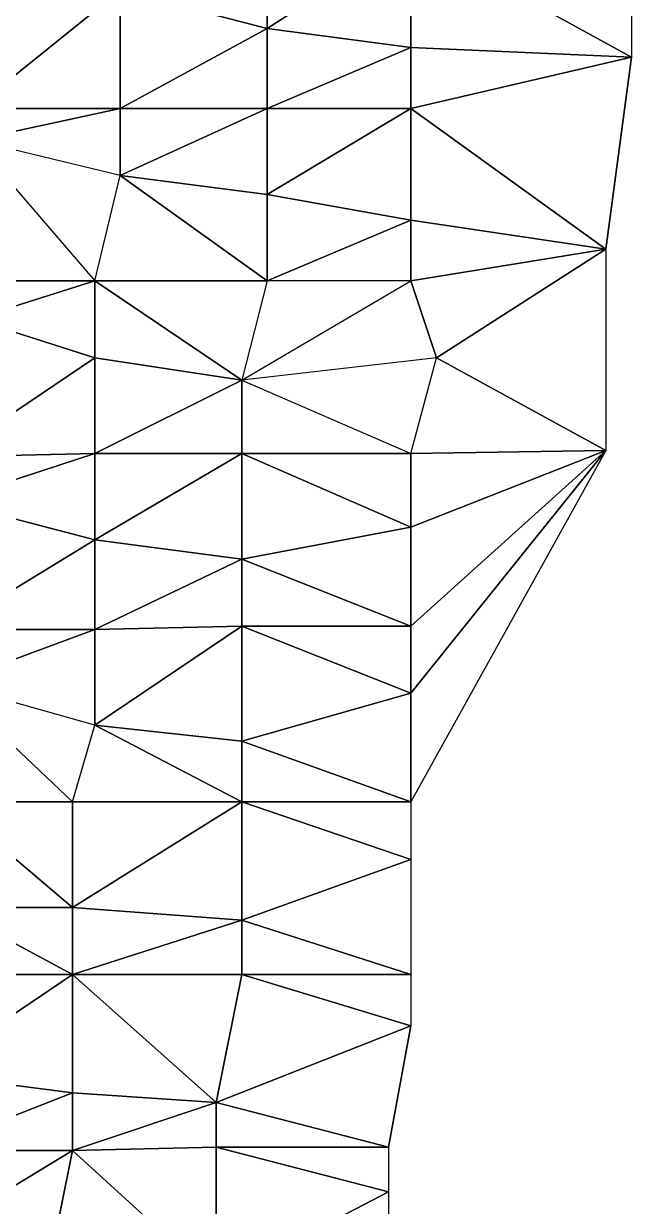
# Model space of a CAD drawing. Header units: metres. Extents: x 121.06818 to 121.07159, y 3.17836 to 3.18313.
# Drawn here: x 121.0713657 to 121.071556, y 3.1794855 to 3.1798555 of the extents above; entities that cross this region are included whole.
import ezdxf

# ---------------------------------------------------------------- set-up
doc = ezdxf.new("R2010")
doc.units = ezdxf.units.M

msp = doc.modelspace()

# ---------------------------------------------------------------- linework, layer by layer
at = {"layer": 'DELAUNEY5561', "color": 252}
msp.add_3dface([(121.071426, 3.179462, 0.01061), (121.071373, 3.179463, 0.0106), (121.071381, 3.179503, 0.0106)], dxfattribs=at)
at = {"layer": 'DELAUNEY5562', "color": 252}
msp.add_3dface([(121.07148, 3.17945, 0.01062), (121.071426, 3.179462, 0.01061), (121.07148, 3.17949, 0.01062)], dxfattribs=at)
at = {"layer": 'DELAUNEY5586', "color": 252}
msp.add_3dface([(121.071373, 3.179463, 0.0106), (121.071335, 3.179475, 0.01059), (121.071381, 3.179503, 0.0106)], dxfattribs=at)
at = {"layer": 'DELAUNEY5641', "color": 252}
msp.add_3dface([(121.07148, 3.17949, 0.01062), (121.071426, 3.179462, 0.01061), (121.071426, 3.179504, 0.01061)], dxfattribs=at)
at = {"layer": 'DELAUNEY5701', "color": 252}
msp.add_3dface([(121.071426, 3.179462, 0.01061), (121.071381, 3.179503, 0.0106), (121.071426, 3.179504, 0.01061)], dxfattribs=at)
at = {"layer": 'DELAUNEY5744', "color": 252}
msp.add_3dface([(121.071426, 3.179504, 0.01061), (121.071381, 3.179503, 0.0106), (121.071426, 3.179518, 0.01061)], dxfattribs=at)
at = {"layer": 'DELAUNEY5745', "color": 252}
msp.add_3dface([(121.07148, 3.17949, 0.01062), (121.071426, 3.179504, 0.01061), (121.07148, 3.179504, 0.01062)], dxfattribs=at)
at = {"layer": 'DELAUNEY5766', "color": 252}
msp.add_3dface([(121.071381, 3.179503, 0.0106), (121.071335, 3.179475, 0.01059), (121.071335, 3.179503, 0.01059)], dxfattribs=at)
at = {"layer": 'DELAUNEY5796', "color": 252}
msp.add_3dface([(121.071381, 3.179503, 0.0106), (121.071335, 3.179503, 0.01059), (121.071381, 3.179521, 0.0106)], dxfattribs=at)
at = {"layer": 'DELAUNEY5829', "color": 252}
msp.add_3dface([(121.07148, 3.179504, 0.01062), (121.071426, 3.179504, 0.01061), (121.071426, 3.179518, 0.01061)], dxfattribs=at)
at = {"layer": 'DELAUNEY5847', "color": 252}
msp.add_3dface([(121.07148, 3.179504, 0.01062), (121.071487, 3.179542, 0.01062), (121.071426, 3.179518, 0.01061)], dxfattribs=at)
at = {"layer": 'DELAUNEY5935', "color": 252}
msp.add_3dface([(121.071426, 3.179518, 0.01061), (121.071381, 3.179503, 0.0106), (121.071381, 3.179521, 0.0106)], dxfattribs=at)
at = {"layer": 'DELAUNEY5949', "color": 252}
msp.add_3dface([(121.071381, 3.179521, 0.0106), (121.071335, 3.179503, 0.01059), (121.071335, 3.179527, 0.01059)], dxfattribs=at)
at = {"layer": 'DELAUNEY5950', "color": 252}
msp.add_3dface([(121.07148, 3.179504, 0.01062), (121.071426, 3.179518, 0.01061), (121.071487, 3.179542, 0.01062)], dxfattribs=at)
at = {"layer": 'DELAUNEY5962', "color": 252}
msp.add_3dface([(121.071426, 3.179518, 0.01061), (121.071381, 3.179521, 0.0106), (121.071381, 3.179558, 0.0106)], dxfattribs=at)
at = {"layer": 'DELAUNEY5980', "color": 252}
msp.add_3dface([(121.071381, 3.179521, 0.0106), (121.071335, 3.179527, 0.01059), (121.071381, 3.179558, 0.0106)], dxfattribs=at)
at = {"layer": 'DELAUNEY6043', "color": 252}
msp.add_3dface([(121.071487, 3.179542, 0.01062), (121.071426, 3.179518, 0.01061), (121.071434, 3.179558, 0.01061)], dxfattribs=at)
at = {"layer": 'DELAUNEY6081', "color": 252}
msp.add_3dface([(121.071434, 3.179558, 0.01061), (121.071426, 3.179518, 0.01061), (121.071381, 3.179558, 0.0106)], dxfattribs=at)
at = {"layer": 'DELAUNEY6100', "color": 252}
msp.add_3dface([(121.071487, 3.179542, 0.01062), (121.071434, 3.179558, 0.01061), (121.071487, 3.179558, 0.01062)], dxfattribs=at)
at = {"layer": 'DELAUNEY6137', "color": 252}
msp.add_3dface([(121.071381, 3.179558, 0.0106), (121.071335, 3.179527, 0.01059), (121.071335, 3.179558, 0.01059)], dxfattribs=at)
at = {"layer": 'DELAUNEY6168', "color": 252}
msp.add_3dface([(121.071381, 3.179558, 0.0106), (121.071335, 3.179558, 0.01059), (121.071342, 3.179579, 0.01059)], dxfattribs=at)
at = {"layer": 'DELAUNEY6169', "color": 252}
msp.add_3dface([(121.071434, 3.179558, 0.01061), (121.071381, 3.179558, 0.0106), (121.071434, 3.179575, 0.01061)], dxfattribs=at)
at = {"layer": 'DELAUNEY6202', "color": 252}
msp.add_3dface([(121.071487, 3.179558, 0.01062), (121.071434, 3.179558, 0.01061), (121.071434, 3.179575, 0.01061)], dxfattribs=at)
at = {"layer": 'DELAUNEY6293', "color": 252}
msp.add_3dface([(121.071381, 3.179558, 0.0106), (121.071342, 3.179579, 0.01059), (121.071381, 3.179579, 0.0106)], dxfattribs=at)
at = {"layer": 'DELAUNEY6306', "color": 252}
msp.add_3dface([(121.071434, 3.179575, 0.01061), (121.071381, 3.179558, 0.0106), (121.071381, 3.179579, 0.0106)], dxfattribs=at)
at = {"layer": 'DELAUNEY6318', "color": 252}
msp.add_3dface([(121.071381, 3.179579, 0.0106), (121.071342, 3.179579, 0.01059), (121.071342, 3.179612, 0.01059)], dxfattribs=at)
at = {"layer": 'DELAUNEY6319', "color": 252}
msp.add_3dface([(121.071487, 3.179558, 0.01062), (121.071434, 3.179575, 0.01061), (121.071487, 3.179594, 0.01062)], dxfattribs=at)
at = {"layer": 'DELAUNEY6335', "color": 252}
msp.add_3dface([(121.071434, 3.179575, 0.01061), (121.071381, 3.179579, 0.0106), (121.071434, 3.179612, 0.01061)], dxfattribs=at)
at = {"layer": 'DELAUNEY6364', "color": 252}
msp.add_3dface([(121.071487, 3.179594, 0.01062), (121.071434, 3.179575, 0.01061), (121.071434, 3.179612, 0.01061)], dxfattribs=at)
at = {"layer": 'DELAUNEY6489', "color": 252}
msp.add_3dface([(121.071434, 3.179612, 0.01061), (121.071381, 3.179579, 0.0106), (121.071381, 3.179612, 0.0106)], dxfattribs=at)
at = {"layer": 'DELAUNEY6511', "color": 252}
msp.add_3dface([(121.071381, 3.179579, 0.0106), (121.071342, 3.179612, 0.01059), (121.071381, 3.179612, 0.0106)], dxfattribs=at)
at = {"layer": 'DELAUNEY6512', "color": 252}
msp.add_3dface([(121.071381, 3.179612, 0.0106), (121.071342, 3.179612, 0.01059), (121.071342, 3.179649, 0.01059)], dxfattribs=at)
at = {"layer": 'DELAUNEY6513', "color": 252}
msp.add_3dface([(121.071487, 3.179594, 0.01062), (121.071434, 3.179612, 0.01061), (121.071487, 3.179612, 0.01062)], dxfattribs=at)
at = {"layer": 'DELAUNEY6532', "color": 252}
msp.add_3dface([(121.071434, 3.179612, 0.01061), (121.071381, 3.179612, 0.0106), (121.071388, 3.179636, 0.0106)], dxfattribs=at)
at = {"layer": 'DELAUNEY6563', "color": 252}
msp.add_3dface([(121.071487, 3.179612, 0.01062), (121.071434, 3.179612, 0.01061), (121.071434, 3.179631, 0.01061)], dxfattribs=at)
at = {"layer": 'DELAUNEY6655', "color": 252}
msp.add_3dface([(121.071381, 3.179612, 0.0106), (121.071388, 3.179636, 0.0106), (121.071342, 3.179649, 0.01059)], dxfattribs=at)
at = {"layer": 'DELAUNEY6656', "color": 252}
msp.add_3dface([(121.071434, 3.179612, 0.01061), (121.071388, 3.179636, 0.0106), (121.071434, 3.179631, 0.01061)], dxfattribs=at)
at = {"layer": 'DELAUNEY6657', "color": 252}
msp.add_3dface([(121.071548, 3.179722, 0.01063), (121.071487, 3.179612, 0.01062), (121.071487, 3.179646, 0.01062)], dxfattribs=at)
at = {"layer": 'DELAUNEY6670', "color": 252}
msp.add_3dface([(121.071434, 3.179631, 0.01061), (121.071388, 3.179636, 0.0106), (121.071434, 3.179667, 0.01061)], dxfattribs=at)
at = {"layer": 'DELAUNEY6682', "color": 252}
msp.add_3dface([(121.071487, 3.179612, 0.01062), (121.071434, 3.179631, 0.01061), (121.071487, 3.179646, 0.01062)], dxfattribs=at)
at = {"layer": 'DELAUNEY6727', "color": 252}
msp.add_3dface([(121.071487, 3.179646, 0.01062), (121.071434, 3.179631, 0.01061), (121.071434, 3.179667, 0.01061)], dxfattribs=at)
at = {"layer": 'DELAUNEY6728', "color": 252}
msp.add_3dface([(121.071487, 3.179612, 0.01062), (121.071487, 3.179646, 0.01062), (121.071548, 3.179722, 0.01063)], dxfattribs=at)
at = {"layer": 'DELAUNEY6739', "color": 252}
msp.add_3dface([(121.071388, 3.179636, 0.0106), (121.071342, 3.179649, 0.01059), (121.071388, 3.179666, 0.0106)], dxfattribs=at)
at = {"layer": 'DELAUNEY6740', "color": 252}
msp.add_3dface([(121.071548, 3.179722, 0.01063), (121.071487, 3.179646, 0.01062), (121.071487, 3.179667, 0.01062)], dxfattribs=at)
at = {"layer": 'DELAUNEY6868', "color": 252}
msp.add_3dface([(121.071434, 3.179667, 0.01061), (121.071388, 3.179636, 0.0106), (121.071388, 3.179666, 0.0106)], dxfattribs=at)
at = {"layer": 'DELAUNEY6887', "color": 252}
msp.add_3dface([(121.071388, 3.179666, 0.0106), (121.071342, 3.179649, 0.01059), (121.071342, 3.179666, 0.01059)], dxfattribs=at)
at = {"layer": 'DELAUNEY6888', "color": 252}
msp.add_3dface([(121.071487, 3.179646, 0.01062), (121.071434, 3.179667, 0.01061), (121.071487, 3.179667, 0.01062)], dxfattribs=at)
at = {"layer": 'DELAUNEY6900', "color": 252}
msp.add_3dface([(121.071434, 3.179667, 0.01061), (121.071388, 3.179666, 0.0106), (121.071434, 3.179688, 0.01061)], dxfattribs=at)
at = {"layer": 'DELAUNEY6913', "color": 252}
msp.add_3dface([(121.071487, 3.179667, 0.01062), (121.071434, 3.179667, 0.01061), (121.071434, 3.179688, 0.01061)], dxfattribs=at)
at = {"layer": 'DELAUNEY6931', "color": 252}
msp.add_3dface([(121.071388, 3.179666, 0.0106), (121.071342, 3.179666, 0.01059), (121.071388, 3.179694, 0.0106)], dxfattribs=at)
at = {"layer": 'DELAUNEY6932', "color": 252}
msp.add_3dface([(121.071548, 3.179722, 0.01063), (121.071487, 3.179667, 0.01062), (121.071487, 3.179698, 0.01062)], dxfattribs=at)
at = {"layer": 'DELAUNEY7054', "color": 252}
msp.add_3dface([(121.071434, 3.179688, 0.01061), (121.071388, 3.179666, 0.0106), (121.071388, 3.179694, 0.0106)], dxfattribs=at)
at = {"layer": 'DELAUNEY7066', "color": 252}
msp.add_3dface([(121.071388, 3.179694, 0.0106), (121.071342, 3.179666, 0.01059), (121.071342, 3.179706, 0.01059)], dxfattribs=at)
at = {"layer": 'DELAUNEY7067', "color": 252}
msp.add_3dface([(121.071487, 3.179667, 0.01062), (121.071434, 3.179688, 0.01061), (121.071487, 3.179698, 0.01062)], dxfattribs=at)
at = {"layer": 'DELAUNEY7089', "color": 252}
msp.add_3dface([(121.071434, 3.179688, 0.01061), (121.071388, 3.179694, 0.0106), (121.071434, 3.179721, 0.01061)], dxfattribs=at)
at = {"layer": 'DELAUNEY7090', "color": 252}
msp.add_3dface([(121.071487, 3.179698, 0.01062), (121.071434, 3.179688, 0.01061), (121.071434, 3.179721, 0.01061)], dxfattribs=at)
at = {"layer": 'DELAUNEY7106', "color": 252}
msp.add_3dface([(121.071548, 3.179722, 0.01063), (121.071487, 3.179698, 0.01062), (121.071487, 3.179721, 0.01062)], dxfattribs=at)
at = {"layer": 'DELAUNEY7116', "color": 252}
msp.add_3dface([(121.071388, 3.179694, 0.0106), (121.071342, 3.179706, 0.01059), (121.071388, 3.179721, 0.0106)], dxfattribs=at)
at = {"layer": 'DELAUNEY7241', "color": 252}
msp.add_3dface([(121.071434, 3.179721, 0.01061), (121.071388, 3.179694, 0.0106), (121.071388, 3.179721, 0.0106)], dxfattribs=at)
at = {"layer": 'DELAUNEY7254', "color": 252}
msp.add_3dface([(121.071388, 3.179721, 0.0106), (121.071342, 3.179706, 0.01059), (121.071342, 3.17972, 0.01059)], dxfattribs=at)
at = {"layer": 'DELAUNEY7255', "color": 252}
msp.add_3dface([(121.071487, 3.179698, 0.01062), (121.071434, 3.179721, 0.01061), (121.071487, 3.179721, 0.01062)], dxfattribs=at)
at = {"layer": 'DELAUNEY7262', "color": 252}
msp.add_3dface([(121.071434, 3.179721, 0.01061), (121.071388, 3.179721, 0.0106), (121.071434, 3.179744, 0.01061)], dxfattribs=at)
at = {"layer": 'DELAUNEY7263', "color": 252}
msp.add_3dface([(121.071487, 3.179721, 0.01062), (121.071434, 3.179721, 0.01061), (121.071434, 3.179744, 0.01061)], dxfattribs=at)
at = {"layer": 'DELAUNEY7285', "color": 252}
msp.add_3dface([(121.071548, 3.179722, 0.01063), (121.071487, 3.179721, 0.01062), (121.071495, 3.179751, 0.01062)], dxfattribs=at)
at = {"layer": 'DELAUNEY7323', "color": 252}
msp.add_3dface([(121.071388, 3.179721, 0.0106), (121.071342, 3.17972, 0.01059), (121.071388, 3.179751, 0.0106)], dxfattribs=at)
at = {"layer": 'DELAUNEY7412', "color": 252}
msp.add_3dface([(121.071487, 3.179721, 0.01062), (121.071495, 3.179751, 0.01062), (121.071434, 3.179744, 0.01061)], dxfattribs=at)
at = {"layer": 'DELAUNEY7413', "color": 252}
msp.add_3dface([(121.071548, 3.179722, 0.01063), (121.071495, 3.179751, 0.01062), (121.071548, 3.179785, 0.01063)], dxfattribs=at)
at = {"layer": 'DELAUNEY7425', "color": 252}
msp.add_3dface([(121.071434, 3.179744, 0.01061), (121.071388, 3.179721, 0.0106), (121.071388, 3.179751, 0.0106)], dxfattribs=at)
at = {"layer": 'DELAUNEY7440', "color": 252}
msp.add_3dface([(121.071388, 3.179751, 0.0106), (121.071342, 3.17972, 0.01059), (121.07135, 3.179763, 0.01059)], dxfattribs=at)
at = {"layer": 'DELAUNEY7458', "color": 252}
msp.add_3dface([(121.071434, 3.179744, 0.01061), (121.071388, 3.179751, 0.0106), (121.071388, 3.179775, 0.0106)], dxfattribs=at)
at = {"layer": 'DELAUNEY7471', "color": 252}
msp.add_3dface([(121.071388, 3.179751, 0.0106), (121.07135, 3.179763, 0.01059), (121.071388, 3.179775, 0.0106)], dxfattribs=at)
at = {"layer": 'DELAUNEY7499', "color": 252}
msp.add_3dface([(121.071495, 3.179751, 0.01062), (121.071434, 3.179744, 0.01061), (121.071487, 3.179775, 0.01062)], dxfattribs=at)
at = {"layer": 'DELAUNEY7564', "color": 252}
msp.add_3dface([(121.071442, 3.179775, 0.01061), (121.071434, 3.179744, 0.01061), (121.071487, 3.179775, 0.01062)], dxfattribs=at)
at = {"layer": 'DELAUNEY7565', "color": 252}
msp.add_3dface([(121.071442, 3.179775, 0.01061), (121.071434, 3.179744, 0.01061), (121.071388, 3.179775, 0.0106)], dxfattribs=at)
at = {"layer": 'DELAUNEY7566', "color": 252}
msp.add_3dface([(121.071495, 3.179751, 0.01062), (121.071487, 3.179775, 0.01062), (121.071548, 3.179785, 0.01063)], dxfattribs=at)
at = {"layer": 'DELAUNEY7581', "color": 252}
msp.add_3dface([(121.071487, 3.179775, 0.01062), (121.071442, 3.179775, 0.01061), (121.071487, 3.179794, 0.01062)], dxfattribs=at)
at = {"layer": 'DELAUNEY7626', "color": 252}
msp.add_3dface([(121.071388, 3.179775, 0.0106), (121.07135, 3.179763, 0.01059), (121.07135, 3.179775, 0.01059)], dxfattribs=at)
at = {"layer": 'DELAUNEY7646', "color": 252}
msp.add_3dface([(121.071442, 3.179775, 0.01061), (121.071388, 3.179775, 0.0106), (121.071396, 3.179808, 0.0106)], dxfattribs=at)
at = {"layer": 'DELAUNEY7686', "color": 252}
msp.add_3dface([(121.071388, 3.179775, 0.0106), (121.07135, 3.179775, 0.01059), (121.07135, 3.179819, 0.01059)], dxfattribs=at)
at = {"layer": 'DELAUNEY7708', "color": 252}
msp.add_3dface([(121.071548, 3.179785, 0.01063), (121.071487, 3.179775, 0.01062), (121.071487, 3.179794, 0.01062)], dxfattribs=at)
at = {"layer": 'DELAUNEY7781', "color": 252}
msp.add_3dface([(121.071487, 3.179794, 0.01062), (121.071442, 3.179775, 0.01061), (121.071442, 3.179802, 0.01061)], dxfattribs=at)
at = {"layer": 'DELAUNEY7792', "color": 252}
msp.add_3dface([(121.071388, 3.179775, 0.0106), (121.071396, 3.179808, 0.0106), (121.07135, 3.179819, 0.01059)], dxfattribs=at)
at = {"layer": 'DELAUNEY7793', "color": 252}
msp.add_3dface([(121.071442, 3.179775, 0.01061), (121.071396, 3.179808, 0.0106), (121.071442, 3.179802, 0.01061)], dxfattribs=at)
at = {"layer": 'DELAUNEY7794', "color": 252}
msp.add_3dface([(121.071548, 3.179785, 0.01063), (121.071487, 3.179794, 0.01062), (121.071487, 3.179829, 0.01062)], dxfattribs=at)
at = {"layer": 'DELAUNEY7807', "color": 252}
msp.add_3dface([(121.071442, 3.179802, 0.01061), (121.071396, 3.179808, 0.0106), (121.071442, 3.179829, 0.01061)], dxfattribs=at)
at = {"layer": 'DELAUNEY7824', "color": 252}
msp.add_3dface([(121.071487, 3.179794, 0.01062), (121.071442, 3.179802, 0.01061), (121.071487, 3.179829, 0.01062)], dxfattribs=at)
at = {"layer": 'DELAUNEY7876', "color": 252}
msp.add_3dface([(121.071396, 3.179808, 0.0106), (121.07135, 3.179819, 0.01059), (121.071396, 3.179829, 0.0106)], dxfattribs=at)
at = {"layer": 'DELAUNEY7953', "color": 252}
msp.add_3dface([(121.071548, 3.179785, 0.01063), (121.071556, 3.179845, 0.01063), (121.071487, 3.179829, 0.01062)], dxfattribs=at)
at = {"layer": 'DELAUNEY7971', "color": 252}
msp.add_3dface([(121.071487, 3.179829, 0.01062), (121.071442, 3.179802, 0.01061), (121.071442, 3.179829, 0.01061)], dxfattribs=at)
at = {"layer": 'DELAUNEY7972', "color": 252}
msp.add_3dface([(121.071548, 3.179785, 0.01063), (121.071487, 3.179829, 0.01062), (121.071556, 3.179845, 0.01063)], dxfattribs=at)
at = {"layer": 'DELAUNEY8000', "color": 252}
msp.add_3dface([(121.071442, 3.179829, 0.01061), (121.071396, 3.179808, 0.0106), (121.071396, 3.179829, 0.0106)], dxfattribs=at)
at = {"layer": 'DELAUNEY8014', "color": 252}
msp.add_3dface([(121.071396, 3.179829, 0.0106), (121.07135, 3.179819, 0.01059), (121.07135, 3.179829, 0.01059)], dxfattribs=at)
at = {"layer": 'DELAUNEY8015', "color": 252}
msp.add_3dface([(121.071487, 3.179829, 0.01062), (121.071442, 3.179829, 0.01061), (121.071487, 3.179848, 0.01062)], dxfattribs=at)
at = {"layer": 'DELAUNEY8016', "color": 252}
msp.add_3dface([(121.071556, 3.179845, 0.01063), (121.071487, 3.179829, 0.01062), (121.071487, 3.179848, 0.01062)], dxfattribs=at)
at = {"layer": 'DELAUNEY8032', "color": 252}
msp.add_3dface([(121.071442, 3.179829, 0.01061), (121.071396, 3.179829, 0.0106), (121.071442, 3.179854, 0.01061)], dxfattribs=at)
at = {"layer": 'DELAUNEY8063', "color": 252}
msp.add_3dface([(121.071396, 3.179829, 0.0106), (121.07135, 3.179829, 0.01059), (121.071396, 3.179866, 0.0106)], dxfattribs=at)
at = {"layer": 'DELAUNEY8157', "color": 252}
msp.add_3dface([(121.071487, 3.179848, 0.01062), (121.071442, 3.179829, 0.01061), (121.071442, 3.179854, 0.01061)], dxfattribs=at)
at = {"layer": 'DELAUNEY8179', "color": 252}
msp.add_3dface([(121.071442, 3.179854, 0.01061), (121.071396, 3.179829, 0.0106), (121.071396, 3.179866, 0.0106)], dxfattribs=at)
at = {"layer": 'DELAUNEY8180', "color": 252}
msp.add_3dface([(121.071556, 3.179845, 0.01063), (121.071487, 3.179848, 0.01062), (121.071487, 3.179883, 0.01062)], dxfattribs=at)
at = {"layer": 'DELAUNEY8195', "color": 252}
msp.add_3dface([(121.071487, 3.179848, 0.01062), (121.071442, 3.179854, 0.01061), (121.071487, 3.179883, 0.01062)], dxfattribs=at)
at = {"layer": 'DELAUNEY8209', "color": 252}
msp.add_3dface([(121.071396, 3.179866, 0.0106), (121.07135, 3.179829, 0.01059), (121.07135, 3.179876, 0.01059)], dxfattribs=at)
at = {"layer": 'DELAUNEY8227', "color": 252}
msp.add_3dface([(121.071442, 3.179854, 0.01061), (121.071396, 3.179866, 0.0106), (121.071442, 3.179883, 0.01061)], dxfattribs=at)
at = {"layer": 'DELAUNEY8349', "color": 252}
msp.add_3dface([(121.071487, 3.179883, 0.01062), (121.071442, 3.179854, 0.01061), (121.071442, 3.179883, 0.01061)], dxfattribs=at)
at = {"layer": 'DELAUNEY8370', "color": 252}
msp.add_3dface([(121.071556, 3.179845, 0.01063), (121.071487, 3.179883, 0.01062), (121.071556, 3.179892, 0.01063)], dxfattribs=at)

doc.saveas('drawing.dxf')
